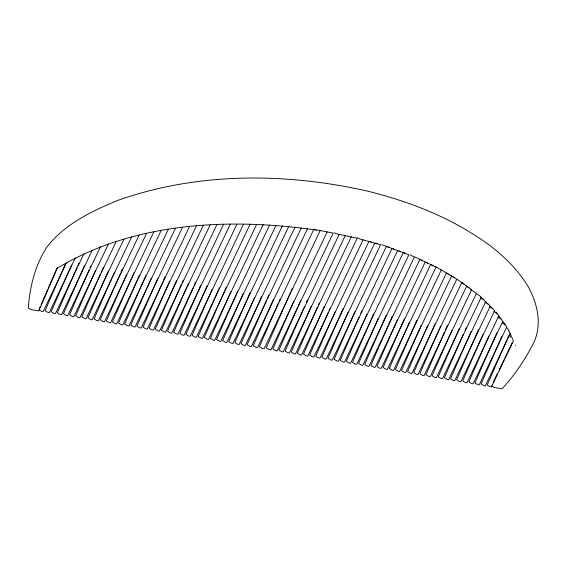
<?xml version="1.0" encoding="UTF-8"?>
<svg xmlns="http://www.w3.org/2000/svg" width="567" height="567" viewBox="0 0 567 567"><rect width="100%" height="100%" fill="white"/><g stroke="black" fill="none" stroke-linecap="round" stroke-linejoin="round"><path stroke-width="0.85" d="M515.665 345.168L515.438 345.289M39.3 308.845L40.356 306.428M41.058 304.812L47.727 289.503M48.429 287.887L57.203 267.737M65.687 263.357L45.069 310.681L47.791 312.353L49.301 312.601L75.34 257.9M71.506 265.08L51.193 311.708L53.915 313.381L55.424 313.636L83.895 253.825M77.105 267.319L57.324 312.736L60.038 314.409L61.548 314.664L92.201 250.281M77.814 265.696L78.87 263.265M84.554 265.313L63.447 313.771L66.162 315.436L67.671 315.691L100.501 246.737M88.969 270.253L69.571 314.798L72.285 316.471L73.795 316.719L108.41 244.016M90.033 267.822L90.734 266.199M95.306 270.806L75.694 315.826L78.409 317.499L79.919 317.754L116.192 241.563M100.444 274.095L81.818 316.854L84.533 318.526L86.042 318.782L123.975 239.111M101.146 272.479L103.258 267.638M108.389 270.941L87.942 317.889L90.656 319.561L92.166 319.809L131.643 236.886M114.073 272.989L94.065 318.916L96.78 320.589L98.289 320.844L139.043 235.241M120.261 273.875L100.189 319.944L102.91 321.617L104.413 321.872L146.442 233.597M120.962 272.259L122.373 269.027M126.441 274.768L106.312 320.972L109.034 322.644L110.537 322.899L153.834 231.953M131.041 279.297L112.436 322.006L115.158 323.679L116.66 323.927L161.141 230.507M131.742 277.681L133.847 272.847M139.397 275.201L118.56 323.034L121.281 324.707L122.784 324.962L168.229 229.507M142.976 282.075L124.683 324.062L127.405 325.734L128.907 325.99L175.323 228.501M143.678 280.459L145.79 275.612M151.297 278.05L130.807 325.089L133.529 326.762L135.031 327.017L182.418 227.495M157.697 278.447L136.93 326.124L139.652 327.797L141.155 328.045L189.513 226.488M162.814 281.799L143.054 327.152L145.776 328.825L147.278 329.08L196.373 225.971M163.516 280.183L164.926 276.944M169.618 281.26L149.178 328.18L151.899 329.852L153.402 330.107L203.206 225.503M176.429 280.715L155.301 329.207L158.023 330.88L159.533 331.135L210.045 225.028M181.475 284.216L161.425 330.242L164.147 331.915L165.656 332.163L216.885 224.56M182.177 282.6L183.233 280.176M188.287 283.67L167.548 331.27L170.27 332.942L171.78 333.198L223.681 224.171M193.432 286.952L173.672 332.297L176.394 333.97L177.903 334.225L230.301 224.171M194.134 285.329L195.544 282.09M200.654 285.449L179.803 333.325L182.517 334.998L184.027 335.253L236.914 224.163M207.026 285.917L185.926 334.36L188.641 336.033L190.151 336.281L243.534 224.163M212.136 289.276L192.05 335.388L194.764 337.06L196.274 337.315L250.146 224.156M219.358 287.781L198.174 336.415L200.888 338.088L202.398 338.343L256.731 224.227M224.064 292.062L204.297 337.45L207.012 339.116L208.521 339.371L263.138 224.652M224.773 290.439L226.183 287.2M230.861 291.551L210.421 338.478L213.135 340.15L214.645 340.398L269.552 225.078M235.893 295.081L216.544 339.505L219.259 341.178L220.769 341.433L275.966 225.503M236.602 293.465L237.658 291.041M243.179 293.444L222.668 340.533L225.39 342.206L226.892 342.461L282.373 225.928M249.976 292.926L228.792 341.568L231.513 343.233L233.016 343.489L288.787 226.353M254.626 297.335L234.915 342.596L237.637 344.268L239.139 344.516L295.01 227.176M261.493 296.669L241.039 343.623L243.76 345.296L245.263 345.551L301.226 228.005M266.589 300.056L247.162 344.651L249.884 346.324L251.387 346.579L307.449 228.834M267.298 298.433L268.708 295.187M273.315 299.695L253.286 345.686L256.008 347.351L257.51 347.606L313.664 229.663M278.418 303.076L259.41 346.713L262.131 348.386L264.165 348.726L320.22 230.549L333.205 233.08L277.107 350.902L275.605 350.647L272.883 348.974L293.642 301.332M279.127 301.46L280.183 299.036M297.746 306.988L279.007 350.009L281.728 351.682L283.231 351.93L339.236 234.306M298.455 305.365L300.574 300.496M304.543 306.471L285.13 351.037L287.852 352.709L289.354 352.965L345.268 235.532M306.308 302.417L307.371 299.986M311.34 305.953L291.254 352.064L293.975 353.737L295.478 353.992L351.292 236.765M317.428 307.066L297.377 353.092L300.099 354.765L301.601 355.02L357.21 238.239L335.692 233.583L334.346 232.753M318.484 304.642L319.186 303.026M324.289 306.4L303.501 354.127L306.223 355.8L307.732 356.048L363.043 239.869M328.336 312.211L309.625 355.155L312.346 356.827L313.856 357.082L368.883 241.499M329.037 310.596L330.1 308.165M335.196 311.545L315.748 356.182L318.47 357.855L319.979 358.11L374.716 243.137M342.978 308.774L321.872 357.21L324.593 358.883L326.103 359.138L380.556 244.767L359.634 238.913L357.621 237.679M348.081 312.148L328.002 358.245L330.717 359.917L332.227 360.165L386.304 246.574M354.878 311.63L334.126 359.272L336.841 360.945L338.35 361.2L391.939 248.637M358.982 317.286L340.25 360.3L342.964 361.973L344.474 362.228L397.573 250.692M360.754 313.232L361.81 310.794M366.835 314.359L346.373 361.328L349.088 363L350.597 363.256L403.208 252.754M373.618 313.87L352.497 362.363L355.211 364.035L356.721 364.283L408.842 254.81L381.69 244.646M378.288 318.229L358.62 363.39L361.335 365.063L362.845 365.318L414.392 257.049L410.005 254.909M386.205 315.146L364.744 364.418L367.459 366.091L368.968 366.346L419.807 259.573M392.35 316.131L370.868 365.453L373.589 367.118L375.092 367.373L425.215 262.096M397.439 319.547L376.991 366.48L379.713 368.153L381.215 368.401L430.629 264.619M404.285 318.909L383.115 367.508L385.836 369.181L387.339 369.436L436.044 267.142L414.838 256.964M409.36 322.347L389.238 368.536L391.96 370.208L393.463 370.464L441.296 269.998L435.874 266.738M416.802 320.348L395.362 369.571L398.084 371.236L399.586 371.491L446.456 273.046M421.238 325.245L401.486 370.598L404.207 372.271L405.71 372.519L451.616 276.101M427.624 325.678L407.609 371.626L410.331 373.299L411.833 373.554L456.775 279.155L440.765 269.616M434.882 324.104L413.733 372.654L416.454 374.326L417.957 374.581L461.878 282.338M440.637 325.99L419.856 373.688L422.578 375.354L424.081 375.609L466.74 286.016M444.585 332.007L425.98 374.716L428.702 376.389L430.211 376.637L471.602 289.702L457.122 279.311M445.286 330.391L447.398 325.557M451.885 330.348L432.104 375.744L434.825 377.416L436.335 377.672L476.457 293.387L470.589 289.432M459.348 328.293L438.227 376.772L440.949 378.444L442.458 378.699L481.241 297.228M463.345 334.204L444.351 377.806L447.072 379.472L448.582 379.727L485.728 301.708M465.103 330.171L466.159 327.747M471.149 331.383L450.481 378.834L453.196 380.507L454.706 380.755L490.214 306.18M478.47 329.661L456.605 379.862L459.32 381.534L460.829 381.789L494.693 310.659L480.327 296.314L476.209 293.586M483.02 334.303L462.729 380.889L465.443 382.562L466.953 382.817L498.825 315.876M488.846 336.011L468.852 381.924L471.567 383.597L473.076 383.845L502.794 321.418M495.041 336.89L474.976 382.952L477.69 384.624L479.2 384.88L506.77 326.968L496.068 312.027M495.742 335.274L496.798 332.85M501.745 336.578L481.099 383.979L483.814 385.652L485.324 385.907L510.194 333.672M506.87 339.902L487.223 385.007L489.938 386.68L491.447 386.935L513.411 340.802L508.89 330.781M507.571 338.286L508.627 335.87M290.283 292.87L266.235 347.862L268.949 349.534L270.983 349.874L327.18 231.846M290.991 291.247L292.048 288.823M66.261 263.088L43.177 311.574L41.667 311.318L38.946 309.653M493.41 381.867L497.209 373.979M499.109 370.031L504.042 359.776M504.8 358.202L512.015 343.212M320.22 230.549L316.223 230.011C229.245 217.7 134.159 221.867 57.168 268.276L38.811 310.922L31.065 309.625L28.35 307.952C29.782 286.76 35.133 265.236 46.763 247.276C64.39 224.227 91.599 211.229 117.801 200.385C197.848 172.021 285.988 172.566 368.139 191.27C405.958 200.739 442.969 214.553 475.784 235.865C496.274 248.729 514.85 265.15 527.735 285.811C537.431 303.076 542.527 324.352 533.582 343C525.07 359.563 514.779 375.219 501.979 388.785L494.233 387.488L491.511 385.815M451.19 275.782L454.082 277.561M446.704 273.145L448.887 274.485M461.425 282.394L464.26 284.138M466.35 286.129L469.157 287.852M430.856 264.399L433.089 265.767M426.157 262.315L427.653 263.23M419.963 259.31L422.217 260.7M480.199 297.484L483.587 299.567M484.778 302.034L488.116 304.089M403.697 252.443L405.66 253.647M398.693 250.777L400.004 251.585M489.356 306.591L492.645 308.611M393.037 248.707L394.356 249.515M493.814 311.411L497.053 313.402M386.722 246.234L388.707 247.453M497.904 317.066L501.079 319.023M375.843 243.002L377.175 243.824M369.996 241.365L371.328 242.187M502.121 322.8L505.105 324.636M506.366 327.549L507.841 328.456L508.535 330.915M314.876 229.181L316.223 230.011M509.464 334.19L510.392 337.471"/></g></svg>
